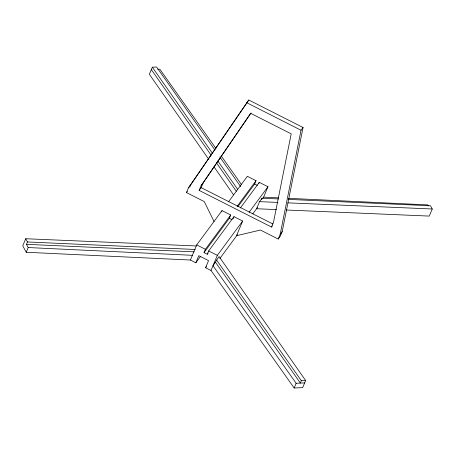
<?xml version="1.0" encoding="UTF-8"?>
<svg xmlns="http://www.w3.org/2000/svg" width="455" height="455" viewBox="0 0 455 455"><rect width="100%" height="100%" fill="white"/><g stroke="black" fill="none" stroke-linecap="round" stroke-linejoin="round"><path stroke-width="0.68" d="M196.304 245.962L25.713 238.733L22.75 245.819L26.231 252.263L190.389 260.032L196.725 244.898L222.04 210.597L230.719 214.993L205.404 249.294L204.022 252.605L207.275 254.254L208.657 250.944L233.978 216.643L242.657 221.045L236.526 235.707L260.425 230.042L278.198 239.046L280.178 234.319L301.028 130.238L303.053 127.491L248.794 100.003L188.478 187.864L186.499 192.59L204.267 201.593L214.066 221.522M278.198 239.046L280.223 236.304L282.202 231.572L303.053 127.491M208.72 159.284L149.359 74.279L152.317 67.192L156.6 66.999L214.942 150.025M26.231 252.263L28.199 247.548L26.47 244.341L27.465 241.958L25.713 238.733M189.758 186.891L190.503 185.117L248.794 100.003M199.131 190.395L201.11 185.663L250.654 113.318L291.206 133.855L273.478 222.33L271.504 227.056L199.131 190.395L201.155 187.648L203.135 182.916L251.08 112.903M190.389 260.032L195.815 262.78L198.784 255.687L208.549 260.635L205.586 267.728L211.012 270.475L294.163 388.001L302.672 387.632L305.641 380.539L219.043 256.523L212.991 265.748L296.142 383.275L304.651 382.905M221.505 211.871L222.04 210.597M204.022 252.605L229.337 218.303L230.719 214.993M211.012 270.475L217.342 255.34L242.657 221.045M233.051 218.849L233.978 216.643M237.857 206.758L254.652 184.008L256.034 180.698L247.355 176.295L228.461 201.889M258.827 183.45L259.293 182.347L267.972 186.743L263.621 197.151L262.353 198.863M278.352 198.943L262.074 198.215L259.543 201.645L256.58 208.737L276.395 209.584M261.585 199.398L262.074 198.215M294.163 388.001L296.142 383.275M216.512 259.953L301.352 380.704L300.368 383.064L215.522 262.319M288.254 199.387L430.475 205.762L432.25 208.993L429.281 216.091L286.303 210.005M188.478 187.864L190.503 185.117M186.499 192.59L187.306 191.492M201.11 185.663L203.135 182.916M237.146 206.291L256.034 180.698M195.815 262.78L200.456 256.495M240.399 207.941L259.293 182.347M207.275 254.254L208.117 253.111M205.586 267.728L206.428 266.584M249.084 212.337L267.972 186.743M236.526 235.707L237.334 234.609M219.873 258.474L236.748 235.605M252.781 213.884L257.422 207.594M271.504 227.056L272.312 225.959M280.178 234.319L282.202 231.572M157.72 69.285L159.841 69.194L215.96 148.506M301.352 380.704L305.641 380.539M259.543 201.645L277.948 202.429M287.856 202.85L432.25 208.993M27.465 241.958L195.184 249.476M26.47 244.341L194.194 251.843M263.621 197.151L278.477 197.851M288.385 198.323L427.78 204.915L428.348 205.99M28.199 247.548L192.363 255.318M246.769 102.745L301.028 130.238M254.652 184.008L257.365 185.378M201.155 187.648L272.898 223.996M229.337 218.303L232.05 219.68M196.725 244.898L205.404 249.294M208.657 250.944L217.342 255.34M221.284 156.037L241.355 184.4M219.833 156.992L240.644 186.607M152.317 67.192L212.502 153.341M217.786 160.911L237.709 189.434M151.327 69.581L211.103 155.144M216.387 162.714L236.31 191.237M214.004 166.854L233.517 194.797"/></g></svg>
